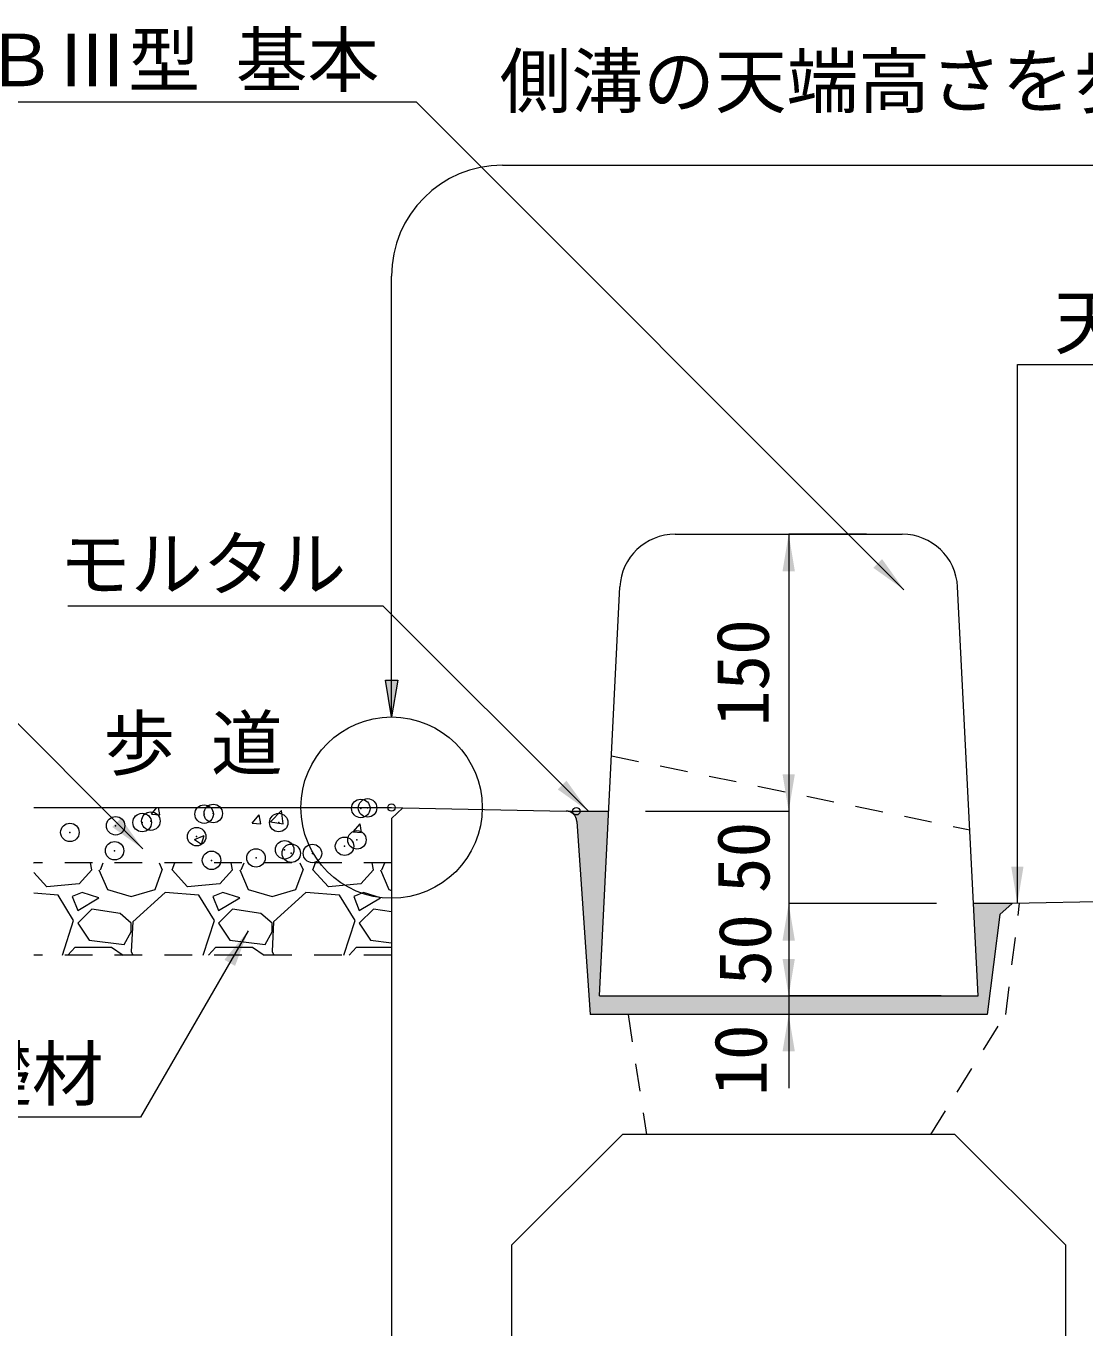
# Model space of a CAD drawing. Units: millimetres at full size. Extents: x 80703 to 103503, y 5263 to 15046.
# Drawn here: x 97970 to 98543, y 10989 to 11694 of the extents above; entities that cross this region are included whole.
import ezdxf
from ezdxf.enums import TextEntityAlignment as Align

# ---------------------------------------------------------------- set-up
doc = ezdxf.new("R2010")
doc.units = ezdxf.units.MM
doc.header["$LTSCALE"] = 20
doc.header["$PDMODE"] = 32
doc.header["$PDSIZE"] = 10
doc.linetypes.add('USER1', pattern=[1.35, 0.75, -0.6])
for name, color, linetype, lineweight in [('0_2', 7, 'Continuous', 9), ('寸法線', 7, 'Continuous', 9), ('本体', 7, 'Continuous', 5), ('補助線', 8, 'Continuous', 13), ('ﾊｯﾁﾝｸﾞ', 7, 'Continuous', 5)]:
    doc.layers.add(name, color=color, linetype=linetype, lineweight=lineweight)
doc.styles.add('ＭＳ ゴシック', font='')
doc.styles.get('ＭＳ ゴシック').set_extended_font_data('MS Gothic')

# ---------------------------------------------------------------- blocks, each defined once
blk = doc.blocks.new('filled_arrow')
at = {"color": 0, "linetype": 'Continuous', "lineweight": -2}
blk.add_solid([(7.5, 1.25), (0, 0), (7.5, -1.25)], dxfattribs=at)

msp = doc.modelspace()

# ---------------------------------------------------------------- hatches: boundary and pattern name
at = {"layer": '寸法線'}
msp.add_hatch(color=256, dxfattribs=at).paths.add_polyline_path([(98164.56, 11339.68), (98171.23, 11339.68), (98167.89, 11319.68)])
at = {"layer": 'ﾊｯﾁﾝｸﾞ'}
msp.add_hatch(color=8, dxfattribs=at).paths.add_polyline_path([(98275.39, 11158.6), (98490.39, 11158.6), (98497.15, 11212.64), (98503.89, 11218.72), (98482.89, 11218.72), (98485.39, 11168.6), (98280.39, 11168.6), (98285.39, 11268.63), (98263.43, 11268.6, -0.33974), (98268.27, 11263.12)])

# ---------------------------------------------------------------- linework, layer by layer
at = {"layer": '0_2', "lineweight": 20}
for p, q in [((98321.43, 11418.6), (98444.35, 11418.6)), ((98280.39, 11168.6), (98291.47, 11390.09)), ((98485.39, 11168.6), (98474.32, 11390.09)), ((97974.19, 11270.6), (98167.89, 11270.6)), ((98167.89, 11270.6), (98173.89, 11270.48)), ((98263.43, 11268.6), (98285.39, 11268.6)), ((98167.89, 11264.6), (98167.89, 10728.6)), ((98503.89, 11218.72), (98482.89, 11218.6)), ((98497.15, 11212.64), (98503.89, 11218.72)), ((98597.89, 11220.6), (98503.89, 11218.72)), ((98497.15, 11212.64), (98490.39, 11158.6)), ((98280.39, 11168.6), (98485.39, 11168.6)), ((98490.39, 11158.6), (98275.39, 11158.6)), ((98232.89, 11033.6), (98292.89, 11093.6)), ((98472.89, 11093.6), (98292.89, 11093.6)), ((98472.89, 11093.6), (98532.89, 11033.6)), ((98232.89, 11033.6), (98232.89, 10864.12)), ((98532.89, 10864.12), (98532.89, 11033.6))]:
    msp.add_line(p, q, dxfattribs=at)
at = {"layer": '0_2', "linetype": 'USER1'}
for p, q in [((98167.89, 11240.6), (97974.19, 11240.6)), ((98167.89, 11190.6), (97974.19, 11190.6))]:
    msp.add_line(p, q, dxfattribs=at)
at = {"layer": '0_2', "lineweight": 20}
for centre, start, end in [((98321.43, 11388.6), 90, 177.13789), ((98444.35, 11388.6), 2.8627, 90)]:
    msp.add_arc(centre, 30, start, end, dxfattribs=at)
at = {"layer": '寸法線'}
for p, q in [((98227.89, 11618.41), (99429.1, 11618.41)), ((98167.89, 11319.68), (98167.89, 11558.41)), ((98382.89, 11418.6), (98382.89, 11268.63)), ((98425.04, 11418.6), (98382.89, 11418.6)), ((98382.89, 11308.63), (98382.89, 11178.6)), ((98305.39, 11268.63), (98382.89, 11268.63)), ((98305.39, 11268.63), (98382.89, 11268.63)), ((98462.89, 11218.6), (98382.89, 11218.6)), ((98382.89, 11218.6), (98382.89, 11168.6)), ((98462.89, 11218.6), (98382.89, 11218.6)), ((98382.89, 11208.6), (98382.89, 11118.6)), ((98465.39, 11168.6), (98382.89, 11168.6)), ((98465.39, 11168.6), (98382.89, 11168.6)), ((98466.07, 11158.6), (98382.89, 11158.6))]:
    msp.add_line(p, q, dxfattribs=at)
for points in [[(98445.28, 11388.6), (98181.31, 11652.56), (97894.05, 11652.56)], [(98506.69, 11218.66), (98506.69, 11510.49), (98830.96, 11510.49)], [(98274.41, 11268.6), (98163.26, 11379.75), (97992.65, 11379.75)], [(98033.14, 11248.31), (97947.85, 11333.6), (97698.81, 11333.6)], [(98090.27, 11203.87), (98032.02, 11102.97), (97899.33, 11102.97)]]:
    msp.add_lwpolyline(points, dxfattribs=at)
msp.add_lwpolyline([(98164.56, 11339.68), (98171.23, 11339.68), (98167.89, 11319.68)], close=True, dxfattribs=at)
msp.add_circle((98167.89, 11270.6), 49.09, dxfattribs=at)
msp.add_arc((98227.89, 11558.41), 60, 90, 180, dxfattribs=at)
at = {"layer": '本体', "linetype": 'USER1', "lineweight": 9}
for p, q in [((98286.89, 11298.6), (98480.89, 11258.6)), ((98500.39, 11158.6), (98507.92, 11218.8)), ((98295.89, 11158.6), (98305.89, 11093.6)), ((98459.89, 11093.6), (98500.39, 11158.6))]:
    msp.add_line(p, q, dxfattribs=at)
at = {"layer": '本体', "lineweight": 20}
for p, q in [((98167.89, 11264.6), (98173.89, 11270.48)), ((98173.89, 11270.48), (98262.4, 11268.71)), ((98268.27, 11263.12), (98275.39, 11158.6))]:
    msp.add_line(p, q, dxfattribs=at)
at = {"layer": '本体', "lineweight": 9}
msp.add_arc((98262.28, 11262.71), 6, 3.90051, 88.85424, dxfattribs=at)
at = {"layer": '補助線'}
msp.add_circle((98167.89, 11270.6), 2, dxfattribs=at)
at = {"layer": '補助線', "lineweight": 20}
msp.add_circle((98267.89, 11268.6), 2, dxfattribs=at)
at = {"layer": 'ﾊｯﾁﾝｸﾞ'}
for p, q in [((98037.82, 11267.02), (98040.82, 11270.6)), ((98037.82, 11267.02), (98042.37, 11266.62)), ((98042.37, 11266.62), (98041.63, 11270.6)), ((98092.47, 11262.24), (98096.15, 11266.62)), ((98097.02, 11261.84), (98096.14, 11266.62)), ((98102.32, 11262.84), (98108.26, 11269.02)), ((98109.1, 11261.78), (98108.25, 11269.02)), ((98092.47, 11262.24), (98097.03, 11261.84)), ((98102.32, 11262.84), (98109.1, 11261.79)), ((98147.13, 11257.46), (98150.8, 11261.84)), ((98151.68, 11257.06), (98150.79, 11261.84)), ((98061.15, 11253.4), (98066.49, 11255.44)), ((98061.15, 11253.39), (98064.94, 11250.84)), ((98064.94, 11250.84), (98066.49, 11255.44)), ((98147.13, 11257.46), (98151.68, 11257.06)), ((97974.19, 11240.41), (97974.26, 11240.6)), ((98005.64, 11236.88), (98004.89, 11240.6)), ((98010.21, 11236.88), (98011.8, 11240.6)), ((98042.02, 11240.6), (98043.74, 11236.88)), ((98049.07, 11236.88), (98050.46, 11240.6)), ((98081.84, 11236.88), (98081.09, 11240.6)), ((98086.41, 11236.88), (98088, 11240.6)), ((98118.22, 11240.6), (98119.94, 11236.88)), ((98125.27, 11236.88), (98126.66, 11240.6)), ((98158.04, 11236.88), (98157.29, 11240.6)), ((98162.61, 11236.88), (98164.2, 11240.6)), ((97981.25, 11227.73), (97974.19, 11235.43)), ((98005.64, 11236.88), (97998.78, 11229.26)), ((98009.45, 11236.88), (98014.02, 11226.21)), ((98039.93, 11226.21), (98043.74, 11236.88)), ((98057.45, 11227.73), (98049.07, 11236.88)), ((98081.84, 11236.88), (98074.98, 11229.26)), ((98085.65, 11236.88), (98090.22, 11226.21)), ((98116.13, 11226.21), (98119.94, 11236.88)), ((98133.65, 11227.73), (98125.27, 11236.88)), ((98158.04, 11236.88), (98151.18, 11229.26)), ((98161.85, 11236.88), (98166.42, 11226.21)), ((97987.35, 11223.16), (97974.19, 11224.26)), ((97998.78, 11229.26), (97981.25, 11227.73)), ((98000.3, 11224.69), (97994.97, 11222.4)), ((98009.45, 11221.64), (98000.3, 11224.69)), ((98014.02, 11226.21), (98026.97, 11222.4)), ((98026.97, 11222.4), (98039.93, 11226.21)), ((98045.26, 11224.69), (98027.73, 11208.68)), ((98063.55, 11223.16), (98045.26, 11224.69)), ((98074.98, 11229.26), (98057.45, 11227.73)), ((98076.5, 11224.69), (98071.17, 11222.4)), ((98085.65, 11221.64), (98076.5, 11224.69)), ((98090.22, 11226.21), (98103.17, 11222.4)), ((98103.17, 11222.4), (98116.13, 11226.21)), ((98121.46, 11224.69), (98103.93, 11208.68)), ((98139.75, 11223.16), (98121.46, 11224.69)), ((98151.18, 11229.26), (98133.65, 11227.73)), ((98152.7, 11224.69), (98147.37, 11222.4)), ((98161.85, 11221.64), (98152.7, 11224.69)), ((98166.42, 11226.21), (98167.89, 11225.78)), ((97995.73, 11209.45), (97987.35, 11223.16)), ((97994.97, 11222.4), (97998.02, 11214.78)), ((97998.02, 11214.78), (98009.45, 11221.64)), ((98071.93, 11209.45), (98063.55, 11223.16)), ((98071.17, 11222.4), (98074.22, 11214.78)), ((98074.22, 11214.78), (98085.65, 11221.64)), ((98148.13, 11209.45), (98139.75, 11223.16)), ((98147.37, 11222.4), (98150.42, 11214.78)), ((98150.42, 11214.78), (98161.85, 11221.64)), ((98005.64, 11215.54), (97998.02, 11207.92)), ((98020.88, 11213.26), (98005.64, 11215.54)), ((98026.97, 11207.92), (98020.88, 11213.26)), ((98081.84, 11215.54), (98074.22, 11207.92)), ((98097.08, 11213.26), (98081.84, 11215.54)), ((98103.17, 11207.92), (98097.08, 11213.26)), ((98158.04, 11215.54), (98150.42, 11207.92)), ((98167.89, 11214.06), (98158.04, 11215.54)), ((97989.7, 11190.6), (97995.73, 11209.45)), ((97998.02, 11207.92), (98004.11, 11198.78)), ((98023.16, 11196.49), (98026.97, 11203.35)), ((98027.73, 11208.68), (98026.97, 11192.68)), ((98026.97, 11203.35), (98026.97, 11207.92)), ((98065.9, 11190.6), (98071.93, 11209.45)), ((98074.22, 11207.92), (98080.31, 11198.78)), ((98099.36, 11196.49), (98103.17, 11203.35)), ((98103.93, 11208.68), (98103.17, 11192.68)), ((98103.17, 11203.35), (98103.17, 11207.92)), ((98142.1, 11190.6), (98148.13, 11209.45)), ((98150.42, 11207.92), (98156.51, 11198.78)), ((98004.11, 11198.78), (98023.16, 11196.49)), ((98080.31, 11198.78), (98099.36, 11196.49)), ((98156.51, 11198.78), (98167.89, 11197.41)), ((97992.56, 11190.6), (97996.49, 11194.97)), ((97996.49, 11194.97), (98016.3, 11194.97)), ((98016.3, 11194.97), (98022.62, 11190.6)), ((98026.97, 11192.68), (98027.85, 11190.6)), ((98068.76, 11190.6), (98072.69, 11194.97)), ((98072.69, 11194.97), (98092.5, 11194.97)), ((98092.5, 11194.97), (98098.82, 11190.6)), ((98103.17, 11192.68), (98104.05, 11190.6)), ((98144.96, 11190.6), (98148.89, 11194.97)), ((98148.89, 11194.97), (98167.89, 11194.97))]:
    msp.add_line(p, q, dxfattribs=at)
for p in [(98151.23, 11270.12), (98154.88, 11270.44), (98032.85, 11262.51), (98037.55, 11263.26), (98066.41, 11267.06), (98071.34, 11267.39), (98106.79, 11262.49), (97993.72, 11257.15), (98018.47, 11260.75), (98062.35, 11254.86), (98017.91, 11247.23), (98109.99, 11247.74), (98142.42, 11249.65), (98149.11, 11253.1), (98070.41, 11242.03), (98094.48, 11243.34), (98113.56, 11245.85), (98125.05, 11245.76)]:
    msp.add_point(p, dxfattribs=at)

# ---------------------------------------------------------------- block references
at = {"layer": '寸法線', "xscale": 2.67, "yscale": 2.67}
for p, rotation in [((98382.89, 11418.6), 270), ((98445.28, 11388.6), 135), ((98382.89, 11268.63), 90), ((98382.89, 11268.63), 90), ((98274.41, 11268.6), 135), ((98033.14, 11248.31), 135), ((98506.69, 11218.66), 90), ((98382.89, 11218.6), 270), ((98382.89, 11218.6), 270), ((98090.27, 11203.87), 240), ((98382.89, 11168.6), 90), ((98382.89, 11158.6), 270)]:
    msp.add_blockref('filled_arrow', p, dxfattribs=dict(at, rotation=rotation))

# ---------------------------------------------------------------- texts
at = {"layer": '0_2', "style": 'ＭＳ ゴシック'}
msp.add_text('歩 道', height=28.48, dxfattribs=at).set_placement((98011.88, 11282.68), align=Align.BOTTOM_LEFT)
at = {"layer": '寸法線', "style": 'ＭＳ ゴシック'}
for s, p in [('ＢⅢ型 基本', (97947.64, 11652.64)), ('天端排水スリット', (98526.69, 11510.72))]:
    msp.add_text(s, height=28.48, dxfattribs=at).set_placement(p, align=Align.BOTTOM_LEFT)
msp.add_text('側溝の天端高さを歩道舗装面とフラットになるように改良しました。', height=28.48, dxfattribs=at).set_placement((98828.5, 11678.28), align=Align.TOP_CENTER)
for s, p in [('モルタル', (98143.26, 11416.82)), ('基礎材', (98012.02, 11140.65))]:
    msp.add_text(s, height=28.48, dxfattribs=at).set_placement(p, align=Align.TOP_RIGHT)
for s, p in [('150', (98357.89, 11343.61)), ('50', (98358.22, 11243.6)), ('50', (98359.04, 11193.6)), ('10', (98356.74, 11133.83))]:
    msp.add_text(s, height=28.48, rotation=90, dxfattribs=at).set_placement(p, align=Align.MIDDLE_CENTER)

doc.saveas('drawing.dxf')
